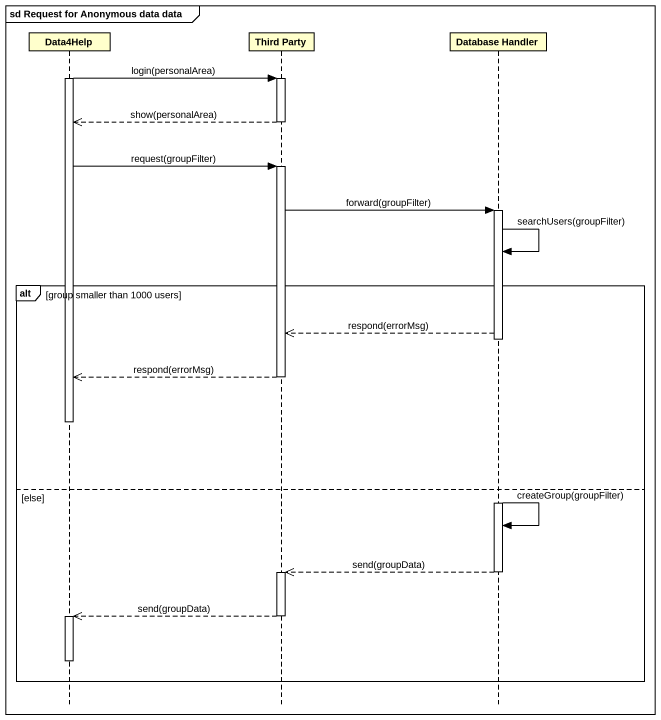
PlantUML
@startuml
mainframe sd Request for Anonymous data data
hide footbox
participant Data4Help
participant "Third Party" as Third_Party
participant "Database Handler" as Database_Handler

activate Data4Help
Data4Help -> Third_Party : login(personalArea)
activate Third_Party
Third_Party -->> Data4Help : show(personalArea)
deactivate Third_Party
Data4Help -> Third_Party : request(groupFilter)
activate Third_Party
Third_Party -> Database_Handler : forward(groupFilter)
activate Database_Handler
Database_Handler -> Database_Handler : searchUsers(groupFilter)
alt group smaller than 1000 users
  Database_Handler -->> Third_Party : respond(errorMsg)
  deactivate Database_Handler
  Third_Party -->> Data4Help : respond(errorMsg)
  deactivate Third_Party
  deactivate Data4Help
else else
  activate Database_Handler
  Database_Handler -> Database_Handler : createGroup(groupFilter)
  Database_Handler -->> Third_Party : send(groupData)
  deactivate Database_Handler
  activate Third_Party
  Third_Party -->> Data4Help : send(groupData)
  deactivate Third_Party
  activate Data4Help
  deactivate Data4Help
end
@enduml
